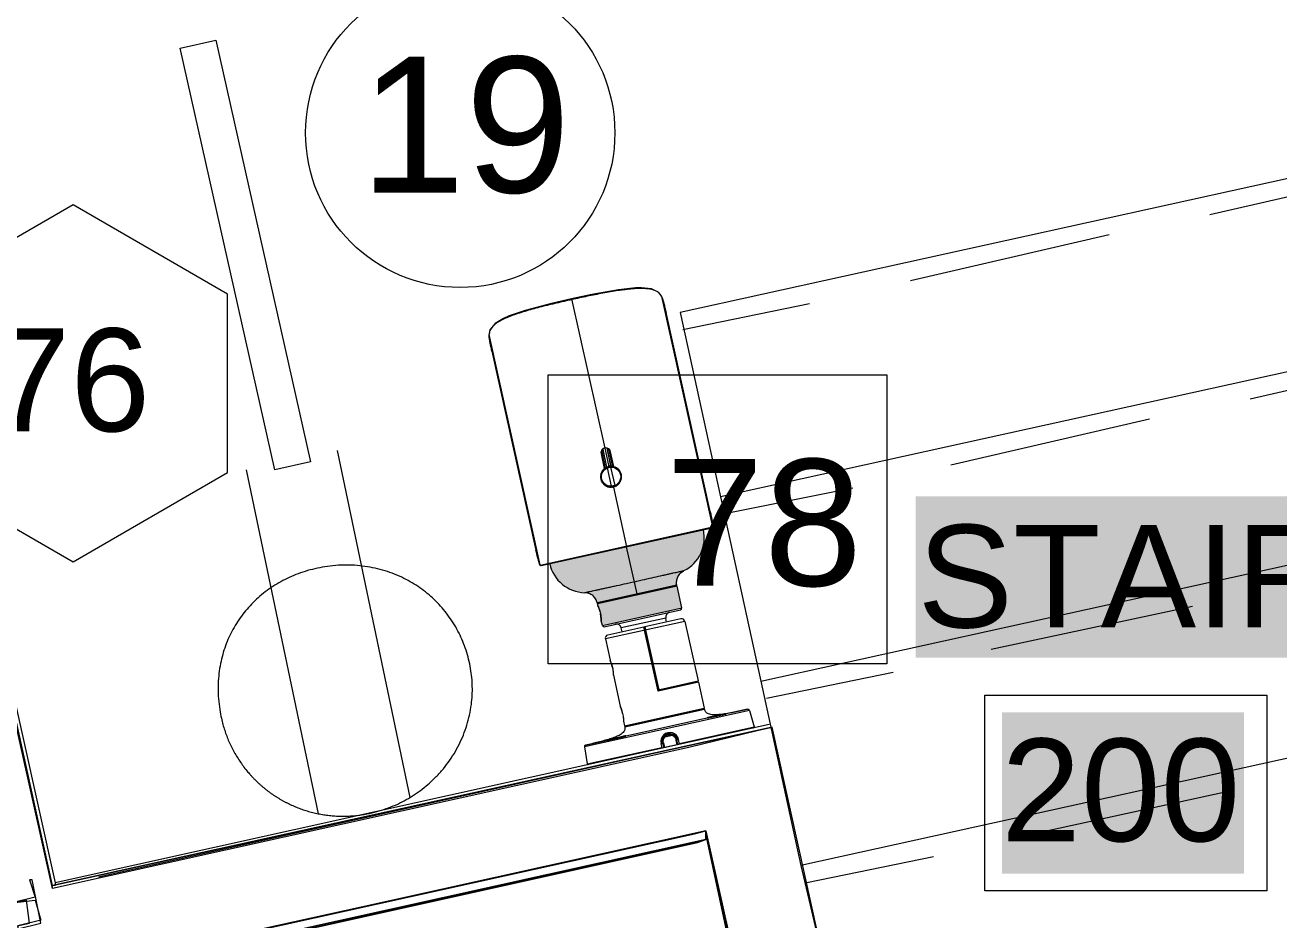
# Model space of a CAD drawing. Header units: inches. Extents: x 0.9 to 36.3, y 0.7 to 23.3.
# Drawn here: x 25.466 to 26.192, y 13.473 to 13.991 of the extents above; entities that cross this region are included whole.
import ezdxf

# ---------------------------------------------------------------- set-up
doc = ezdxf.new("R2010")
doc.units = ezdxf.units.IN
for name, color, linetype, lineweight, true_color in [('Boarder for name', 7, 'Continuous', 5, 0x777777), ('Lights', 7, 'Continuous', 15, 0xff0a0a), ('Numbering Lights', 1, 'Continuous', 15, 0xff0000), ('PDF_Geometry', 7, 'Continuous', 9, 0x777777)]:
    doc.layers.add(name, color=color, linetype=linetype, lineweight=lineweight, true_color=true_color)
for name, color, linetype, lineweight in [('CCTV', 38, 'Continuous', 0), ('Numbering CCTV', 38, 'Continuous', 0), ('Numbering receptecles', 170, 'Continuous', 15), ('Receptacles', 170, 'Continuous', 15)]:
    doc.layers.add(name, color=color, linetype=linetype, lineweight=lineweight)
doc.layers.add('PDF_Solid Fills', color=7, linetype='Continuous', true_color=0xffffff)
doc.layers.add('PDF_Text', color=7, linetype='Continuous')
doc.styles.add('PDF Arial', font='arial.ttf')
doc.styles.get("Standard").update_dxf_attribs({"font": 'arial.ttf'})

msp = doc.modelspace()

# ---------------------------------------------------------------- hatches: boundary and pattern name
at = {"layer": 'CCTV', "linetype": 'ByBlock', "ltscale": 0.001, "transparency": 33554559}
h = msp.add_hatch(color=256, dxfattribs=at)
edge = h.paths.add_edge_path()
edge.add_line((25.81465, 13.68896), (25.77016, 13.6791))
edge.add_arc((25.79104, 13.68373), 0.02139, 192.50434, 268.28812)
edge.add_spline(control_points=[(25.7904, 13.66235), (25.7904, 13.66235), (25.79042, 13.66235), (25.79044, 13.66236), (25.79049, 13.66236), (25.79054, 13.66238), (25.79062, 13.66239), (25.79075, 13.66242), (25.79096, 13.66247), (25.79126, 13.66254), (25.79161, 13.66262), (25.79203, 13.66272), (25.7925, 13.66283), (25.79304, 13.66295), (25.79386, 13.66314), (25.79505, 13.66341), (25.79665, 13.66377), (25.79848, 13.66418), (25.80052, 13.66463), (25.80275, 13.66512), (25.80515, 13.66564), (25.80866, 13.6664), (25.81334, 13.66743), (25.81716, 13.66828), (25.81914, 13.66872)], knot_values=[0, 0, 0, 0, 0.000301, 0.001197, 0.002683, 0.004751, 0.007393, 0.010602, 0.018692, 0.028967, 0.041382, 0.055898, 0.072473, 0.091076, 0.111707, 0.159142, 0.214994, 0.279001, 0.350326, 0.42805, 0.511613, 0.600683, 0.793467, 1, 1, 1, 1], degree=3, periodic=0)
edge.add_line((25.81914, 13.66872), (25.81465, 13.68896))
edge = h.paths.add_edge_path()
edge.add_line((25.85914, 13.69883), (25.81465, 13.68896))
edge.add_line((25.81465, 13.68896), (25.81914, 13.66872))
edge.add_spline(control_points=[(25.81914, 13.66872), (25.82112, 13.66916), (25.82494, 13.67), (25.83042, 13.67123), (25.83466, 13.67219), (25.83774, 13.67288), (25.83978, 13.67334), (25.84161, 13.67374), (25.84322, 13.67409), (25.84458, 13.67439), (25.84571, 13.67463), (25.84651, 13.6748), (25.84702, 13.67491), (25.84732, 13.67497), (25.84755, 13.67502), (25.84772, 13.67505), (25.84782, 13.67508), (25.84787, 13.67509), (25.84788, 13.67509)], knot_values=[0, 0, 0, 0, 0.206533, 0.399317, 0.57195, 0.649674, 0.720999, 0.785006, 0.840858, 0.888293, 0.927527, 0.958618, 0.971033, 0.981308, 0.989398, 0.995249, 0.998803, 1, 1, 1, 1], degree=3, periodic=0)
edge.add_arc((25.83826, 13.6942), 0.02139, 296.72056, 372.50434)
edge = h.paths.add_edge_path()
edge.add_spline(control_points=[(25.84373, 13.66673), (25.84358, 13.66754), (25.84354, 13.66924), (25.84428, 13.67166), (25.84577, 13.67372), (25.84713, 13.67472), (25.84788, 13.67509)], knot_values=[0, 0, 0, 0, 0.25011, 0.499979, 0.749911, 1, 1, 1, 1], degree=3, periodic=0)
edge.add_spline(control_points=[(25.84788, 13.67509), (25.84787, 13.67509), (25.84782, 13.67508), (25.84772, 13.67505), (25.84755, 13.67502), (25.84732, 13.67497), (25.84702, 13.67491), (25.84651, 13.6748), (25.84571, 13.67463), (25.84458, 13.67439), (25.84322, 13.67409), (25.84161, 13.67374), (25.83978, 13.67334), (25.83774, 13.67288), (25.83466, 13.67219), (25.83042, 13.67123), (25.82494, 13.67), (25.82112, 13.66916), (25.81914, 13.66872)], knot_values=[0, 0, 0, 0, 0.001197, 0.004751, 0.010602, 0.018692, 0.028967, 0.041382, 0.072473, 0.111707, 0.159142, 0.214994, 0.279001, 0.350326, 0.42805, 0.600683, 0.793467, 1, 1, 1, 1], degree=3, periodic=0)
edge.add_line((25.81914, 13.66872), (25.82071, 13.66162))
edge.add_line((25.82071, 13.66162), (25.84373, 13.66673))
h.paths.add_polyline_path([(25.84384, 13.66618), (25.79783, 13.65598), (25.79817, 13.65445), (25.79818, 13.6544), (25.79831, 13.65409), (25.79866, 13.65319), (25.7991, 13.65182), (25.79948, 13.65036), (25.79948, 13.65036, -0.016613), (25.79976, 13.64886, -0.025875), (25.8, 13.64643, -0.00324), (25.80002, 13.64611), (25.80002, 13.64609), (25.80062, 13.64337), (25.84664, 13.65357)])
edge = h.paths.add_edge_path()
edge.add_spline(control_points=[(25.81914, 13.66872), (25.81716, 13.66828), (25.81334, 13.66743), (25.80866, 13.6664), (25.80515, 13.66564), (25.80275, 13.66512), (25.80052, 13.66463), (25.79848, 13.66418), (25.79665, 13.66377), (25.79505, 13.66341), (25.79386, 13.66314), (25.79304, 13.66295), (25.7925, 13.66283), (25.79203, 13.66272), (25.79161, 13.66262), (25.79126, 13.66254), (25.79096, 13.66247), (25.79075, 13.66242), (25.79062, 13.66239), (25.79054, 13.66238), (25.79049, 13.66236), (25.79044, 13.66236), (25.79042, 13.66235), (25.7904, 13.66235), (25.7904, 13.66235)], knot_values=[0, 0, 0, 0, 0.206533, 0.399317, 0.488387, 0.57195, 0.649674, 0.720999, 0.785006, 0.840858, 0.888293, 0.908924, 0.927527, 0.944102, 0.958618, 0.971033, 0.981308, 0.989398, 0.992607, 0.995249, 0.997317, 0.998803, 0.999699, 1, 1, 1, 1], degree=3, periodic=0)
edge.add_spline(control_points=[(25.7904, 13.66235), (25.79123, 13.66232), (25.7929, 13.66199), (25.79511, 13.66076), (25.79681, 13.65887), (25.79749, 13.65732), (25.7977, 13.65652)], knot_values=[0, 0, 0, 0, 0.250089, 0.500021, 0.74989, 1, 1, 1, 1], degree=3, periodic=0)
edge.add_line((25.7977, 13.65652), (25.82071, 13.66162))
edge.add_line((25.82071, 13.66162), (25.81914, 13.66872))

# ---------------------------------------------------------------- linework, layer by layer
at = {"layer": 'Boarder for name', "linetype": 'ByBlock'}
msp.add_lwpolyline([(26.022, 13.60307), (26.18533, 13.60307), (26.18533, 13.48974), (26.022, 13.48974)], close=True, dxfattribs=at)
at = {"layer": 'CCTV', "linetype": 'ByBlock'}
for p, q in [((25.83523, 13.83296), (25.8348, 13.83391)), ((25.8348, 13.83391), (25.83483, 13.83382)), ((25.78284, 13.8324), (25.802, 13.74602)), ((25.83483, 13.83382), (25.83526, 13.83287)), ((25.83483, 13.83382), (25.8644, 13.70048)), ((25.83526, 13.83287), (25.83523, 13.83296)), ((25.83658, 13.82835), (25.83662, 13.82819)), ((25.86302, 13.70935), (25.83749, 13.82446)), ((25.83749, 13.82446), (25.83749, 13.82446)), ((25.83749, 13.82446), (25.83749, 13.82446)), ((25.73512, 13.8117), (25.73511, 13.8118)), ((25.73512, 13.81076), (25.73511, 13.8118)), ((25.76469, 13.67837), (25.73512, 13.8117)), ((25.73513, 13.81066), (25.73512, 13.8117)), ((25.73512, 13.81076), (25.73513, 13.81066)), ((25.73588, 13.80585), (25.73585, 13.80601)), ((25.73667, 13.8021), (25.73667, 13.8021)), ((25.73667, 13.8021), (25.7622, 13.68699)), ((25.73667, 13.8021), (25.73667, 13.8021)), ((25.79985, 13.74265), (25.80173, 13.73414)), ((25.80008, 13.74438), (25.80227, 13.73451)), ((25.80081, 13.74541), (25.80312, 13.73502)), ((25.8032, 13.73505), (25.80089, 13.74545)), ((25.802, 13.74602), (25.80439, 13.73521)), ((25.80324, 13.74597), (25.80554, 13.73557)), ((25.80563, 13.73558), (25.80333, 13.74597)), ((25.80661, 13.73547), (25.80442, 13.74534)), ((25.80725, 13.73537), (25.80537, 13.74387)), ((25.80357, 13.73457), (25.80541, 13.73497)), ((25.80593, 13.72394), (25.80357, 13.73457)), ((25.80541, 13.73497), (25.80777, 13.72435)), ((25.80777, 13.72435), (25.80593, 13.72394)), ((25.807, 13.72348), (25.81465, 13.68896)), ((25.86302, 13.70934), (25.86302, 13.70935)), ((25.86302, 13.70935), (25.86302, 13.70935)), ((25.86302, 13.70934), (25.86305, 13.7092)), ((25.76459, 13.67835), (25.8645, 13.7005)), ((25.76515, 13.67799), (25.86415, 13.69994)), ((25.82071, 13.66162), (25.81465, 13.68896)), ((25.7622, 13.68699), (25.7622, 13.68699)), ((25.7622, 13.68699), (25.7622, 13.68698)), ((25.76223, 13.68685), (25.7622, 13.68698)), ((25.84373, 13.66673), (25.7977, 13.65652)), ((25.84384, 13.66618), (25.79783, 13.65598)), ((25.79804, 13.65631), (25.84351, 13.6664)), ((25.84348, 13.66639), (25.79804, 13.65632)), ((25.84664, 13.65357), (25.84384, 13.66618)), ((25.79817, 13.65445), (25.79783, 13.65598)), ((25.79817, 13.65445), (25.79818, 13.6544)), ((25.79817, 13.65445), (25.79817, 13.65444)), ((25.79817, 13.65445), (25.79819, 13.65439)), ((25.79818, 13.6544), (25.79818, 13.6544)), ((25.79818, 13.6544), (25.79831, 13.65409)), ((25.79831, 13.65409), (25.79831, 13.65409)), ((25.79831, 13.65409), (25.79866, 13.65319)), ((25.79866, 13.65319), (25.7991, 13.65181)), ((25.79866, 13.65318), (25.79866, 13.65318)), ((25.80062, 13.64337), (25.84664, 13.65357)), ((25.80175, 13.64265), (25.84592, 13.65245)), ((25.7991, 13.65183), (25.79948, 13.65036)), ((25.79948, 13.65036), (25.79948, 13.65036)), ((25.79976, 13.6489), (25.79976, 13.64887)), ((25.8, 13.64648), (25.80001, 13.64615)), ((25.80002, 13.64609), (25.80001, 13.64615)), ((25.80001, 13.64615), (25.80001, 13.64615)), ((25.80002, 13.64616), (25.80002, 13.64609)), ((25.80002, 13.64611), (25.80002, 13.64609)), ((25.80062, 13.64337), (25.80002, 13.64609)), ((25.83732, 13.64765), (25.81156, 13.64193)), ((25.84612, 13.64718), (25.82523, 13.64255)), ((25.84837, 13.64575), (25.82536, 13.64065)), ((25.83733, 13.64765), (25.83732, 13.64765)), ((25.83784, 13.64535), (25.83733, 13.64765)), ((25.84837, 13.64575), (25.85602, 13.61124)), ((25.82536, 13.64065), (25.80236, 13.63555)), ((25.82468, 13.64243), (25.80379, 13.6378)), ((25.81207, 13.63963), (25.81156, 13.64193)), ((25.83288, 13.60678), (25.82502, 13.64221)), ((25.83312, 13.60568), (25.82502, 13.64221)), ((25.8329, 13.60534), (25.82509, 13.64059)), ((25.82564, 13.64071), (25.8262, 13.63822)), ((25.8262, 13.63822), (25.83316, 13.60685)), ((25.80236, 13.63555), (25.80507, 13.62334)), ((25.80506, 13.62334), (25.80509, 13.62325)), ((25.80508, 13.6233), (25.80507, 13.62332)), ((25.80509, 13.62325), (25.80509, 13.62325)), ((25.80509, 13.62325), (25.80523, 13.62293)), ((25.80512, 13.62322), (25.8051, 13.62326)), ((25.80523, 13.62293), (25.8056, 13.622)), ((25.8056, 13.622), (25.80607, 13.62057)), ((25.8056, 13.62199), (25.8056, 13.62198)), ((25.80607, 13.62059), (25.80646, 13.61908)), ((25.80646, 13.61908), (25.80646, 13.61908)), ((25.80674, 13.61755), (25.80674, 13.61754)), ((25.80691, 13.61607), (25.80691, 13.61607)), ((25.80699, 13.61472), (25.80699, 13.61472)), ((25.807, 13.61462), (25.80699, 13.61472)), ((25.807, 13.61462), (25.81098, 13.59665)), ((25.85619, 13.61051), (25.8329, 13.60534)), ((25.83309, 13.60581), (25.8532, 13.61027)), ((25.85585, 13.61072), (25.83312, 13.60568)), ((25.83395, 13.60635), (25.85602, 13.61124)), ((25.834, 13.60607), (25.85581, 13.6109)), ((25.85314, 13.61031), (25.8532, 13.61027)), ((25.85619, 13.61051), (25.85951, 13.59552)), ((25.83288, 13.60678), (25.83316, 13.60685)), ((25.81098, 13.59665), (25.81101, 13.59656)), ((25.811, 13.59662), (25.81099, 13.59663)), ((25.81101, 13.59656), (25.81101, 13.59656)), ((25.81101, 13.59656), (25.81115, 13.59624)), ((25.81103, 13.59654), (25.81102, 13.59656)), ((25.81115, 13.59624), (25.81152, 13.59531)), ((25.81152, 13.59531), (25.81199, 13.59388)), ((25.81152, 13.5953), (25.81152, 13.59529)), ((25.8135, 13.58532), (25.85951, 13.59552)), ((25.81363, 13.58468), (25.85966, 13.59489)), ((25.85934, 13.59509), (25.81383, 13.585)), ((25.8593, 13.59518), (25.81384, 13.5851)), ((25.88468, 13.59491), (25.81418, 13.57927)), ((25.85753, 13.59479), (25.85934, 13.59509)), ((25.88579, 13.59424), (25.79023, 13.57305)), ((25.81198, 13.5939), (25.81237, 13.59239)), ((25.81238, 13.59239), (25.81237, 13.59239)), ((25.81266, 13.59086), (25.81266, 13.59085)), ((25.81283, 13.58939), (25.81283, 13.58938)), ((25.81291, 13.58803), (25.81291, 13.58803)), ((25.81292, 13.58794), (25.81291, 13.58803)), ((25.81292, 13.58794), (25.8135, 13.58532)), ((25.86331, 13.59022), (25.86337, 13.59023)), ((25.86558, 13.59069), (25.8656, 13.59069)), ((25.86804, 13.59122), (25.86811, 13.59124)), ((25.87012, 13.59168), (25.86881, 13.59139)), ((25.87105, 13.59189), (25.87012, 13.59168)), ((25.87026, 13.59171), (25.87028, 13.59172)), ((25.87167, 13.59203), (25.87105, 13.59189)), ((25.87205, 13.59211), (25.87167, 13.59203)), ((25.87174, 13.59204), (25.87175, 13.59204)), ((25.88579, 13.59424), (25.88845, 13.58466)), ((25.88809, 13.58408), (25.79243, 13.56286)), ((25.8156, 13.58549), (25.81383, 13.585)), ((25.84522, 13.57508), (25.88845, 13.58466)), ((25.79023, 13.57305), (25.79187, 13.56324)), ((25.79095, 13.57412), (25.81418, 13.57927)), ((25.79187, 13.56324), (25.83509, 13.57283)), ((25.80451, 13.57713), (25.80388, 13.57699)), ((25.80549, 13.57735), (25.80451, 13.57713)), ((25.8069, 13.57766), (25.80549, 13.57735)), ((25.80813, 13.57794), (25.8069, 13.57766)), ((25.80885, 13.5781), (25.80813, 13.57794)), ((25.80885, 13.5781), (25.80961, 13.57827)), ((25.8352, 13.57235), (25.83459, 13.57511)), ((25.83551, 13.57531), (25.83612, 13.57255)), ((25.83593, 13.57543), (25.83655, 13.57264)), ((25.84119, 13.57971), (25.83679, 13.57874)), ((25.84398, 13.57429), (25.84336, 13.57708)), ((25.8444, 13.57439), (25.84379, 13.57715)), ((25.84533, 13.57459), (25.84471, 13.57735))]:
    msp.add_line(p, q, dxfattribs=at)
for points in [[(25.8348, 13.83391), (25.83329, 13.83604), (25.829, 13.83817), (25.82328, 13.8388), (25.81972, 13.83872), (25.80998, 13.83769), (25.7945, 13.83489), (25.78284, 13.8324)], [(25.78284, 13.8324), (25.77124, 13.82973), (25.75602, 13.82572), (25.74675, 13.82254), (25.74349, 13.82111), (25.73858, 13.81812), (25.73558, 13.81438), (25.73511, 13.8118)], [(25.79948, 13.65036), (25.79975, 13.64888), (25.79993, 13.64746), (25.8, 13.64648)], [(25.80646, 13.61908), (25.80674, 13.61756), (25.80691, 13.61608), (25.80698, 13.61507), (25.80699, 13.61472)], [(25.81237, 13.59239), (25.81266, 13.59087), (25.81283, 13.58939), (25.81289, 13.58838), (25.81291, 13.58803)], [(25.86881, 13.59139), (25.86768, 13.59114), (25.86704, 13.59101), (25.86635, 13.59086), (25.86561, 13.5907), (25.8648, 13.59053), (25.86406, 13.59037), (25.86344, 13.59025), (25.86293, 13.59014), (25.8625, 13.59006), (25.86216, 13.59), (25.86188, 13.58995), (25.86168, 13.58992), (25.86153, 13.5899), (25.86144, 13.5899)], [(25.80388, 13.57699), (25.80351, 13.57691), (25.80344, 13.5769), (25.80339, 13.57689), (25.80337, 13.57688)], [(25.81415, 13.57941), (25.81413, 13.57941), (25.81406, 13.57938), (25.81393, 13.57934), (25.81375, 13.57928), (25.81351, 13.57922), (25.8132, 13.57913), (25.81283, 13.57904), (25.81237, 13.57892), (25.81182, 13.57879), (25.81117, 13.57864), (25.81041, 13.57846), (25.80961, 13.57827)]]:
    msp.add_lwpolyline(points, dxfattribs=at)
msp.add_circle((25.80567, 13.72946), 0.00556, dxfattribs=at)
for centre, radius, start, end in [((25.82871, 13.83104), 0.00672, 25.19726, 26.8999), ((25.82857, 13.83097), 0.00688, 24.42238, 25.20039), ((25.83223, 13.8316), 0.0033, 23.39722, 24.38571), ((25.68862, 13.79157), 0.15246, 12.46054, 13.90064), ((25.74172, 13.81177), 0.0066, 175.37594, 179.83535), ((25.74195, 13.81177), 0.00683, 179.81803, 180.57969), ((25.73842, 13.81079), 0.0033, 180.62336, 181.62302), ((25.89313, 13.83683), 0.16027, 191.14303, 192.51202), ((25.80261, 13.74326), 0.00283, 12.50434, 192.50434), ((25.80048, 13.73193), 0.000377, 84.79751, 224.21118), ((25.80087, 13.73263), 0.000377, 76.79751, 216.21118), ((25.80567, 13.72946), 0.00589, 149.94574, 151.06295), ((25.80567, 13.72946), 0.00589, 141.94574, 143.06295), ((25.80136, 13.73327), 0.000377, 68.79751, 208.21118), ((25.80567, 13.72946), 0.00589, 133.94574, 135.06295), ((25.80193, 13.73383), 0.000377, 60.79751, 200.21118), ((25.80567, 13.72946), 0.00589, 125.94574, 127.06295), ((25.80258, 13.73431), 0.000377, 52.79751, 192.21118), ((25.80567, 13.72946), 0.00589, 117.94574, 119.06295), ((25.80328, 13.73469), 0.000377, 44.79751, 184.21118), ((25.80567, 13.72946), 0.00589, 109.94574, 111.06295), ((25.80404, 13.73497), 0.000377, 36.79751, 176.21118), ((25.80567, 13.72946), 0.00589, 101.94574, 103.06295), ((25.80482, 13.73514), 0.000377, 28.79751, 168.21118), ((25.80567, 13.72946), 0.00589, 93.94574, 95.06295), ((25.80562, 13.73521), 0.000377, 20.79751, 160.21118), ((25.80567, 13.72946), 0.00589, 85.94574, 87.06295), ((25.80642, 13.73516), 0.000377, 12.79751, 152.21118), ((25.80567, 13.72946), 0.00589, 77.94574, 79.06295), ((25.80721, 13.735), 0.000377, 4.79751, 144.21118), ((25.80567, 13.72946), 0.00589, 69.94574, 71.06295), ((25.80796, 13.73473), 0.000377, 356.79751, 136.21118), ((25.80567, 13.72946), 0.00589, 61.94574, 63.06295), ((25.80867, 13.73436), 0.000377, 348.79751, 128.21118), ((25.80567, 13.72946), 0.00589, 53.94574, 55.06295), ((25.80933, 13.73389), 0.000377, 340.79751, 120.21118), ((25.80567, 13.72946), 0.00589, 45.94574, 47.06295), ((25.80991, 13.73334), 0.000377, 332.79751, 112.21118), ((25.80567, 13.72946), 0.00589, 37.94574, 39.06295), ((25.81041, 13.73271), 0.000377, 324.79751, 104.21118), ((25.80567, 13.72946), 0.00589, 29.94574, 31.06295), ((25.81082, 13.73202), 0.000377, 316.79751, 96.21118), ((25.79992, 13.72961), 0.000377, 108.79751, 248.21118), ((25.79996, 13.72881), 0.000377, 116.79751, 256.21118), ((25.8, 13.73041), 0.000377, 100.79751, 240.21118), ((25.8001, 13.72802), 0.000377, 124.79751, 264.21118), ((25.80567, 13.72946), 0.00589, 181.94574, 183.06295), ((25.80567, 13.72946), 0.00589, 173.94574, 175.06295), ((25.80019, 13.73119), 0.000377, 92.79751, 232.21118), ((25.80567, 13.72946), 0.00589, 189.94574, 191.06295), ((25.80567, 13.72946), 0.00589, 165.94574, 167.06295), ((25.80036, 13.72726), 0.000377, 132.79751, 272.21118), ((25.80567, 13.72946), 0.00589, 197.94574, 199.06295), ((25.80567, 13.72946), 0.00589, 157.94574, 159.06295), ((25.80072, 13.72654), 0.000377, 140.79751, 280.21118), ((25.80567, 13.72946), 0.00589, 205.94574, 207.06295), ((25.80567, 13.72946), 0.00589, 213.94574, 215.06295), ((25.80117, 13.72588), 0.000377, 148.79751, 288.21118), ((25.80567, 13.72946), 0.00589, 221.94574, 223.06295), ((25.80171, 13.72529), 0.000377, 156.79751, 296.21118), ((25.80567, 13.72946), 0.00589, 309.94574, 311.06295), ((25.8097, 13.72536), 0.000377, 244.79751, 24.21118), ((25.80567, 13.72946), 0.00589, 317.94574, 319.06295), ((25.81023, 13.72596), 0.000377, 252.79751, 32.21118), ((25.80567, 13.72946), 0.00589, 325.94574, 327.06295), ((25.81067, 13.72663), 0.000377, 260.79751, 40.21118), ((25.80567, 13.72946), 0.00589, 333.94574, 335.06295), ((25.81102, 13.72735), 0.000377, 268.79751, 48.21118), ((25.80567, 13.72946), 0.00589, 21.94574, 23.06295), ((25.81112, 13.73128), 0.000377, 308.79751, 88.21118), ((25.80567, 13.72946), 0.00589, 341.94574, 343.06295), ((25.81126, 13.72812), 0.000377, 276.79751, 56.21118), ((25.80567, 13.72946), 0.00589, 13.94574, 15.06295), ((25.81132, 13.73051), 0.000377, 300.79751, 80.21118), ((25.80567, 13.72946), 0.00589, 349.94574, 351.06295), ((25.81139, 13.72891), 0.000377, 284.79751, 64.21118), ((25.80567, 13.72946), 0.00589, 5.94574, 7.06295), ((25.81141, 13.72971), 0.000377, 292.79751, 72.21118), ((25.80567, 13.72946), 0.00589, 357.94574, 359.06295), ((25.80567, 13.72946), 0.00589, 229.94574, 231.06295), ((25.80233, 13.72478), 0.000377, 164.79751, 304.21118), ((25.80567, 13.72946), 0.00589, 237.94574, 239.06295), ((25.80301, 13.72436), 0.000377, 172.79751, 312.21118), ((25.80567, 13.72946), 0.00589, 245.94574, 247.06295), ((25.80375, 13.72404), 0.000377, 180.79751, 320.21118), ((25.80567, 13.72946), 0.00589, 253.94574, 255.06295), ((25.80452, 13.72382), 0.000377, 188.79751, 328.21118), ((25.80567, 13.72946), 0.00589, 261.94574, 263.06295), ((25.80532, 13.72372), 0.000377, 196.79751, 336.21118), ((25.80567, 13.72946), 0.00589, 269.94574, 271.06295), ((25.80612, 13.72372), 0.000377, 204.79751, 344.21118), ((25.80567, 13.72946), 0.00589, 277.94574, 279.06295), ((25.80691, 13.72384), 0.000377, 212.79751, 352.21118), ((25.80567, 13.72946), 0.00589, 285.94574, 287.06295), ((25.80768, 13.72407), 0.000377, 220.79751, 0.21118), ((25.80567, 13.72946), 0.00589, 293.94574, 295.06295), ((25.80841, 13.7244), 0.000377, 228.79751, 8.21118), ((25.80567, 13.72946), 0.00589, 301.94574, 303.06295), ((25.80909, 13.72484), 0.000377, 236.79751, 16.21118), ((25.70118, 13.67345), 0.16578, 11.63829, 12.45479), ((25.83826, 13.6942), 0.02139, 296.72056, 12.50434), ((25.86394, 13.70038), 0.000471, 282.54358, 12.5436), ((25.86404, 13.7004), 0.00047, 282.50907, 330.55195), ((25.86345, 13.70059), 0.00111, 352.46042, 353.78205), ((25.92069, 13.7221), 0.16234, 192.54224, 193.39715), ((25.80585, 13.69243), 0.04371, 196.04069, 196.27632), ((25.76515, 13.67847), 0.000471, 192.46508, 282.46506), ((25.76505, 13.67845), 0.00047, 232.63572, 282.49953), ((25.79104, 13.68373), 0.02139, 192.50434, 268.28812), ((25.84356, 13.66612), 0.000283, 12.50434, 102.50434), ((25.84345, 13.66667), 0.000283, 282.51819, 10.33368), ((25.79798, 13.65659), 0.000283, 194.66722, 282.4927), ((25.7981, 13.65604), 0.000283, 102.50434, 192.50434), ((25.77425, 13.64432), 0.02597, 22.24081, 22.93379), ((25.84572, 13.65337), 0.000943, 282.50434, 12.50434), ((25.77714, 13.64541), 0.02288, 8.78765, 12.49786), ((25.77636, 13.64529), 0.02367, 2.74476, 8.69655), ((25.77528, 13.64522), 0.02475, 2.0582, 2.80066), ((25.84009, 13.64826), 0.00283, 102.50597, 192.50438), ((25.84653, 13.64534), 0.00189, 12.50427, 102.49996), ((25.80154, 13.64357), 0.000943, 192.50434, 282.50434), ((25.8088, 13.64132), 0.00283, 12.50434, 102.50277), ((25.82474, 13.64215), 0.000283, 12.50456, 102.50445), ((25.82529, 13.64228), 0.000283, 102.50434, 192.50469), ((25.8042, 13.63596), 0.00189, 102.49943, 192.50462), ((25.85346, 13.61067), 0.000471, 237.50436, 282.50434), ((25.85575, 13.61118), 0.000283, 282.52172, 12.45652), ((25.85591, 13.61044), 0.000283, 12.45694, 102.5212), ((25.8338, 13.60699), 0.000943, 192.5042, 282.50434), ((25.85924, 13.59546), 0.000283, 282.50433, 12.50433), ((25.85939, 13.59481), 0.000283, 15.91992, 99.1699), ((25.88488, 13.59399), 0.000943, 15.51333, 102.24325), ((25.81673, 13.58804), 0.00382, 180.89649, 181.11883), ((25.86136, 13.58944), 0.000471, 59.53631, 101.04527), ((25.85992, 13.60194), 0.01214, 278.67933, 278.93927), ((25.7708, 14.03433), 0.45365, 282.06172, 282.37803), ((25.65378, 14.56969), 1.00165, 282.35545, 282.48139), ((25.74427, 14.16152), 0.58357, 282.47002, 282.61651), ((25.8724, 13.59172), 0.000466, 102.14341, 105.33735), ((25.81377, 13.58538), 0.000283, 192.50433, 282.50433), ((25.81391, 13.58473), 0.000283, 105.83852, 189.08879), ((25.83965, 13.57623), 0.00518, 12.50434, 192.50435), ((25.83965, 13.57623), 0.00424, 12.50434, 192.50434), ((25.88799, 13.58454), 0.000471, 282.50434, 15.50434), ((25.79116, 13.5732), 0.000943, 102.7655, 189.49536), ((25.80343, 13.57642), 0.000466, 99.6687, 102.86527), ((25.8144, 13.57902), 0.000471, 103.96341, 145.47238), ((25.83969, 13.57621), 0.0047, 191.00824, 192.49292), ((25.83963, 13.5762), 0.0047, 12.51222, 13.99482), ((25.79233, 13.56332), 0.000471, 189.50434, 282.50434)]:
    msp.add_arc(centre, radius, start, end, dxfattribs=at)
for points, knots in [([(25.83471, 13.83408), (25.83453, 13.83443), (25.8341, 13.83512), (25.83277, 13.83651), (25.83066, 13.83751), (25.82796, 13.83812), (25.82517, 13.8384), (25.82185, 13.83842), (25.81809, 13.83821), (25.81474, 13.83786), (25.81193, 13.8375), (25.80902, 13.83709), (25.80534, 13.83648), (25.80088, 13.83567), (25.7964, 13.8348), (25.79042, 13.83357), (25.78593, 13.8326), (25.78294, 13.83194)], [0, 0, 0, 0, 0.021763, 0.045513, 0.106268, 0.148141, 0.200098, 0.262267, 0.333115, 0.410206, 0.45033, 0.491185, 0.574399, 0.658801, 0.743802, 0.829099, 1, 1, 1, 1]), ([(25.78294, 13.83194), (25.78, 13.83129), (25.77414, 13.82996), (25.76685, 13.8282), (25.76109, 13.82669), (25.75686, 13.8255), (25.75278, 13.82426), (25.74893, 13.82294), (25.74543, 13.82158), (25.74281, 13.82036), (25.74099, 13.81937), (25.73953, 13.81847), (25.73827, 13.81756), (25.73726, 13.81661), (25.73651, 13.81577), (25.73581, 13.81475), (25.73531, 13.81351), (25.73517, 13.81269), (25.73514, 13.81231)], [0, 0, 0, 0, 0.16895, 0.337337, 0.42085, 0.503288, 0.583665, 0.660468, 0.731538, 0.794467, 0.822316, 0.847639, 0.890831, 0.909132, 0.925542, 0.953902, 0.978104, 1, 1, 1, 1]), ([(25.83526, 13.83291), (25.83533, 13.83274), (25.83547, 13.83234), (25.8358, 13.8313), (25.83627, 13.82959), (25.83688, 13.82717), (25.83729, 13.8254), (25.83749, 13.82446)], [0, 0, 0, 0, 0.061242, 0.145109, 0.375171, 0.670285, 1, 1, 1, 1]), ([(25.83526, 13.83287), (25.83528, 13.83282), (25.83538, 13.8326), (25.83546, 13.83237), (25.83552, 13.83218)], [0, 0, 0, 0, 0.193013, 1, 1, 1, 1]), ([(25.83552, 13.83218), (25.83554, 13.8321), (25.83565, 13.83177), (25.83575, 13.83144), (25.83583, 13.83118)], [0, 0, 0, 0, 0.219658, 1, 1, 1, 1]), ([(25.83583, 13.83118), (25.83589, 13.83098), (25.83615, 13.83004), (25.83639, 13.82909), (25.83658, 13.82835)], [0, 0, 0, 0, 0.217239, 1, 1, 1, 1]), ([(25.73667, 13.8021), (25.73646, 13.80304), (25.73608, 13.80482), (25.7356, 13.80726), (25.73531, 13.80901), (25.73516, 13.8101), (25.73513, 13.81052), (25.73512, 13.8107)], [0, 0, 0, 0, 0.329676, 0.624769, 0.854843, 0.938729, 1, 1, 1, 1]), ([(25.73519, 13.80995), (25.73518, 13.81002), (25.73516, 13.81026), (25.73513, 13.8105), (25.73513, 13.81066)], [0, 0, 0, 0, 0.305351, 1, 1, 1, 1]), ([(25.73534, 13.80889), (25.73532, 13.80899), (25.73527, 13.80934), (25.73522, 13.8097), (25.73519, 13.80995)], [0, 0, 0, 0, 0.280719, 1, 1, 1, 1]), ([(25.73585, 13.80601), (25.7358, 13.80628), (25.73561, 13.80724), (25.73544, 13.8082), (25.73534, 13.80889)], [0, 0, 0, 0, 0.279998, 1, 1, 1, 1]), ([(25.86302, 13.70935), (25.86323, 13.70841), (25.86361, 13.70663), (25.86408, 13.70419), (25.86438, 13.70244), (25.86452, 13.70136), (25.86456, 13.70094), (25.86457, 13.70076)], [0, 0, 0, 0, 0.329568, 0.624521, 0.854772, 0.938556, 1, 1, 1, 1]), ([(25.86355, 13.70689), (25.86364, 13.70645), (25.86381, 13.7056), (25.86404, 13.70439), (25.86423, 13.7033), (25.86438, 13.70237), (25.86449, 13.70161), (25.86454, 13.7011), (25.86456, 13.7008), (25.86455, 13.70065), (25.86454, 13.70056), (25.86452, 13.70051), (25.8645, 13.7005)], [0, 0, 0, 0, 0.207455, 0.399562, 0.571382, 0.718495, 0.837159, 0.924422, 0.955628, 0.978348, 0.992746, 1, 1, 1, 1]), ([(25.86448, 13.7002), (25.86445, 13.70015), (25.86436, 13.70003), (25.86423, 13.69996), (25.86415, 13.69994)], [0, 0, 0, 0, 0.441295, 1, 1, 1, 1]), ([(25.86456, 13.70045), (25.86455, 13.70043), (25.86454, 13.70035), (25.86452, 13.70026), (25.86448, 13.7002)], [0, 0, 0, 0, 0.207703, 1, 1, 1, 1]), ([(25.86457, 13.70076), (25.86457, 13.70073), (25.86457, 13.70064), (25.86457, 13.70054), (25.86456, 13.70047)], [0, 0, 0, 0, 0.268551, 1, 1, 1, 1]), ([(25.76439, 13.67864), (25.76432, 13.67881), (25.76418, 13.67922), (25.76385, 13.68027), (25.76339, 13.68197), (25.7628, 13.68434), (25.7624, 13.68607), (25.7622, 13.68699)], [0, 0, 0, 0, 0.064688, 0.150909, 0.38261, 0.675091, 1, 1, 1, 1]), ([(25.76384, 13.68035), (25.76366, 13.68097), (25.76329, 13.68235), (25.76295, 13.68373), (25.76277, 13.68449)], [0, 0, 0, 0, 0.45263, 1, 1, 1, 1]), ([(25.76459, 13.67835), (25.76458, 13.67834), (25.76453, 13.67838), (25.76448, 13.67847), (25.76441, 13.67861), (25.76429, 13.67892), (25.76411, 13.67945), (25.76397, 13.67991), (25.76389, 13.68018)], [0, 0, 0, 0, 0.025196, 0.076231, 0.157082, 0.2682, 0.578703, 1, 1, 1, 1]), ([(25.76453, 13.67833), (25.76452, 13.67835), (25.76447, 13.67845), (25.76442, 13.67856), (25.76439, 13.67864)], [0, 0, 0, 0, 0.229035, 1, 1, 1, 1]), ([(25.76471, 13.6781), (25.76469, 13.67812), (25.76462, 13.67819), (25.76457, 13.67827), (25.76453, 13.67833)], [0, 0, 0, 0, 0.310706, 1, 1, 1, 1]), ([(25.76515, 13.67799), (25.76507, 13.67797), (25.7649, 13.67798), (25.76477, 13.67806), (25.76471, 13.6781)], [0, 0, 0, 0, 0.567595, 1, 1, 1, 1]), ([(25.81914, 13.66872), (25.82112, 13.66916), (25.82494, 13.67), (25.83042, 13.67123), (25.83466, 13.67219), (25.83774, 13.67288), (25.83978, 13.67334), (25.84161, 13.67374), (25.84322, 13.67409), (25.84458, 13.67439), (25.84571, 13.67463), (25.84651, 13.6748), (25.84702, 13.67491), (25.84732, 13.67497), (25.84755, 13.67502), (25.84772, 13.67505), (25.84782, 13.67508), (25.84787, 13.67509), (25.84788, 13.67509)], [0, 0, 0, 0, 0.206533, 0.399317, 0.57195, 0.649674, 0.720999, 0.785006, 0.840858, 0.888293, 0.927527, 0.958618, 0.971033, 0.981308, 0.989398, 0.995249, 0.998803, 1, 1, 1, 1]), ([(25.84373, 13.66673), (25.84358, 13.66754), (25.84354, 13.66924), (25.84428, 13.67166), (25.84577, 13.67372), (25.84713, 13.67472), (25.84788, 13.67509)], [0, 0, 0, 0, 0.25011, 0.499979, 0.749911, 1, 1, 1, 1]), ([(25.7904, 13.66235), (25.7904, 13.66235), (25.79042, 13.66235), (25.79044, 13.66236), (25.79049, 13.66236), (25.79054, 13.66238), (25.79062, 13.66239), (25.79075, 13.66242), (25.79096, 13.66247), (25.79126, 13.66254), (25.79161, 13.66262), (25.79203, 13.66272), (25.7925, 13.66283), (25.79304, 13.66295), (25.79386, 13.66314), (25.79505, 13.66341), (25.79665, 13.66377), (25.79848, 13.66418), (25.80052, 13.66463), (25.80275, 13.66512), (25.80515, 13.66564), (25.80866, 13.6664), (25.81334, 13.66743), (25.81716, 13.66828), (25.81914, 13.66872)], [0, 0, 0, 0, 0.000301, 0.001197, 0.002683, 0.004751, 0.007393, 0.010602, 0.018692, 0.028967, 0.041382, 0.055898, 0.072473, 0.091076, 0.111707, 0.159142, 0.214994, 0.279001, 0.350326, 0.42805, 0.511613, 0.600683, 0.793467, 1, 1, 1, 1]), ([(25.7977, 13.65652), (25.79749, 13.65732), (25.79681, 13.65887), (25.79511, 13.66076), (25.7929, 13.66199), (25.79123, 13.66232), (25.7904, 13.66235)], [0, 0, 0, 0, 0.25011, 0.499979, 0.749911, 1, 1, 1, 1]), ([(25.79829, 13.65415), (25.79837, 13.65395), (25.79886, 13.65271), (25.79924, 13.65144), (25.79948, 13.65036)], [0, 0, 0, 0, 0.16346, 1, 1, 1, 1]), ([(25.82509, 13.64059), (25.82506, 13.64071), (25.82501, 13.64094), (25.82493, 13.64128), (25.82486, 13.6416), (25.82481, 13.64184), (25.82477, 13.64201), (25.82475, 13.64211), (25.82473, 13.64221), (25.82471, 13.64228), (25.8247, 13.64234), (25.82469, 13.64237), (25.82469, 13.64239), (25.82469, 13.64241), (25.82468, 13.64242), (25.82468, 13.64242), (25.82468, 13.64243), (25.82468, 13.64243)], [0, 0, 0, 0, 0.195031, 0.382715, 0.555562, 0.707111, 0.773007, 0.831468, 0.88192, 0.923867, 0.956937, 0.970029, 0.980777, 0.989163, 0.995173, 0.998789, 1, 1, 1, 1]), ([(25.82523, 13.64255), (25.82523, 13.64255), (25.82523, 13.64255), (25.82524, 13.64254), (25.82524, 13.64253), (25.82524, 13.64252), (25.82525, 13.6425), (25.82525, 13.64246), (25.82527, 13.64241), (25.82528, 13.64233), (25.8253, 13.64224), (25.82533, 13.64213), (25.82537, 13.64196), (25.82542, 13.64172), (25.82549, 13.64141), (25.82557, 13.64107), (25.82562, 13.64083), (25.82564, 13.64071)], [0, 0, 0, 0, 0.001211, 0.004824, 0.010829, 0.019214, 0.029964, 0.043058, 0.076115, 0.118071, 0.168524, 0.226977, 0.292884, 0.444426, 0.617298, 0.804923, 1, 1, 1, 1]), ([(25.80507, 13.62332), (25.80507, 13.62332), (25.80507, 13.62333), (25.80507, 13.62334), (25.80507, 13.62334)], [0, 0, 0, 0, 0.399911, 1, 1, 1, 1]), ([(25.80646, 13.61908), (25.80641, 13.61934), (25.80628, 13.61985), (25.80608, 13.62059), (25.80586, 13.62128), (25.8056, 13.62203), (25.80534, 13.62269), (25.80515, 13.62315), (25.80508, 13.6233)], [0, 0, 0, 0, 0.180756, 0.355289, 0.518546, 0.66425, 0.888408, 1, 1, 1, 1]), ([(25.80646, 13.61908), (25.80658, 13.61855), (25.80676, 13.61756), (25.80692, 13.61623), (25.80698, 13.61528), (25.80699, 13.6148), (25.807, 13.61465)], [0, 0, 0, 0, 0.362731, 0.675684, 0.898012, 1, 1, 1, 1]), ([(25.807, 13.61465), (25.807, 13.61465), (25.807, 13.61464), (25.807, 13.61463), (25.807, 13.61462)], [0, 0, 0, 0, 0.3695, 1, 1, 1, 1]), ([(25.8329, 13.60534), (25.83293, 13.60538), (25.83296, 13.60543), (25.83301, 13.60551), (25.83304, 13.60556), (25.83307, 13.6056), (25.83309, 13.60562), (25.8331, 13.60564), (25.83311, 13.60566), (25.83311, 13.60567), (25.83312, 13.60567), (25.83312, 13.60568), (25.83312, 13.60568)], [0, 0, 0, 0, 0.333634, 0.493974, 0.64506, 0.781451, 0.84162, 0.894676, 0.938748, 0.971951, 0.992756, 1, 1, 1, 1]), ([(25.83316, 13.60685), (25.83317, 13.60676), (25.83325, 13.6066), (25.83344, 13.60642), (25.83369, 13.60632), (25.83387, 13.60633), (25.83395, 13.60635)], [0, 0, 0, 0, 0.250016, 0.500028, 0.750035, 1, 1, 1, 1]), ([(25.83395, 13.60635), (25.83396, 13.60631), (25.83397, 13.60626), (25.83398, 13.60619), (25.83399, 13.60615), (25.834, 13.60612), (25.834, 13.60609), (25.834, 13.60608), (25.834, 13.60607), (25.834, 13.60607)], [0, 0, 0, 0, 0.381694, 0.554211, 0.705338, 0.829431, 0.921948, 0.979181, 1, 1, 1, 1]), ([(25.81099, 13.59663), (25.81099, 13.59663), (25.81099, 13.59664), (25.81099, 13.59665), (25.81098, 13.59665)], [0, 0, 0, 0, 0.399191, 1, 1, 1, 1]), ([(25.81238, 13.59239), (25.81232, 13.59265), (25.8122, 13.59317), (25.81199, 13.59391), (25.81178, 13.5946), (25.81151, 13.59535), (25.81126, 13.59601), (25.81107, 13.59647), (25.811, 13.59662)], [0, 0, 0, 0, 0.181707, 0.357092, 0.520994, 0.66706, 0.89078, 1, 1, 1, 1]), ([(25.85966, 13.59489), (25.85973, 13.59463), (25.85991, 13.59414), (25.8603, 13.5935), (25.86079, 13.593), (25.86153, 13.5925), (25.86262, 13.5921), (25.86403, 13.59188), (25.86555, 13.59182), (25.86771, 13.5919), (25.87051, 13.59221), (25.87395, 13.59274), (25.87748, 13.5934), (25.88106, 13.59413), (25.88345, 13.59464), (25.88466, 13.5949)], [0, 0, 0, 0, 0.031043, 0.058459, 0.083906, 0.108701, 0.159168, 0.212963, 0.270104, 0.330093, 0.456292, 0.587989, 0.723294, 0.860882, 1, 1, 1, 1]), ([(25.81238, 13.59239), (25.8125, 13.59187), (25.81267, 13.5909), (25.81283, 13.58959), (25.81289, 13.58864), (25.81291, 13.58814), (25.81292, 13.58798)], [0, 0, 0, 0, 0.356849, 0.666708, 0.89065, 1, 1, 1, 1]), ([(25.81292, 13.58796), (25.81292, 13.58796), (25.81292, 13.58795), (25.81292, 13.58794), (25.81292, 13.58794)], [0, 0, 0, 0, 0.369358, 1, 1, 1, 1]), ([(25.86139, 13.58996), (25.86136, 13.58995), (25.86133, 13.58994), (25.86126, 13.58991), (25.86127, 13.5899)], [0, 0, 0, 0, 0.747546, 1, 1, 1, 1]), ([(25.86127, 13.5899), (25.86127, 13.58989), (25.8613, 13.58988), (25.86131, 13.58989), (25.86133, 13.58989)], [0, 0, 0, 0, 0.283854, 1, 1, 1, 1]), ([(25.86133, 13.58989), (25.86138, 13.58989), (25.86152, 13.5899), (25.86167, 13.58992), (25.86175, 13.58993)], [0, 0, 0, 0, 0.381849, 1, 1, 1, 1]), ([(25.87218, 13.59215), (25.87195, 13.59211), (25.87131, 13.59199), (25.86951, 13.59164), (25.86733, 13.59122), (25.86501, 13.59079), (25.86344, 13.59047), (25.86234, 13.59023), (25.86171, 13.59006), (25.86148, 13.58999), (25.86139, 13.58996)], [0, 0, 0, 0, 0.063952, 0.177823, 0.499091, 0.669538, 0.820554, 0.935146, 0.974189, 1, 1, 1, 1]), ([(25.86181, 13.58994), (25.86191, 13.58996), (25.86241, 13.59004), (25.86291, 13.59014), (25.86331, 13.59022)], [0, 0, 0, 0, 0.195328, 1, 1, 1, 1]), ([(25.86337, 13.59023), (25.86354, 13.59026), (25.86427, 13.59041), (25.86501, 13.59057), (25.86558, 13.59069)], [0, 0, 0, 0, 0.22824, 1, 1, 1, 1]), ([(25.87175, 13.59204), (25.87188, 13.59207), (25.87205, 13.59211), (25.87223, 13.59215), (25.87228, 13.59217), (25.8723, 13.59217)], [0, 0, 0, 0, 0.712683, 0.907562, 1, 1, 1, 1]), ([(25.8723, 13.59217), (25.87231, 13.59218), (25.87222, 13.59216), (25.87221, 13.59216), (25.87218, 13.59215)], [0, 0, 0, 0, 0.217591, 1, 1, 1, 1]), ([(25.8723, 13.59217), (25.8723, 13.59217), (25.8723, 13.59217), (25.8723, 13.59217), (25.8723, 13.59217)], [0, 0, 0, 0, 0.623351, 1, 1, 1, 1]), ([(25.81363, 13.58468), (25.81368, 13.58441), (25.81372, 13.58389), (25.81364, 13.58315), (25.81341, 13.5825), (25.81295, 13.58173), (25.81214, 13.5809), (25.81094, 13.58011), (25.80959, 13.57941), (25.80761, 13.57857), (25.80494, 13.57767), (25.8016, 13.5767), (25.79813, 13.5758), (25.79458, 13.57495), (25.79219, 13.5744), (25.79099, 13.57413)], [0, 0, 0, 0, 0.031047, 0.058469, 0.083921, 0.108718, 0.159185, 0.212975, 0.27011, 0.330095, 0.456287, 0.587981, 0.723285, 0.860877, 1, 1, 1, 1]), ([(25.83608, 13.57925), (25.8364, 13.57964), (25.83719, 13.58031), (25.83862, 13.58089), (25.84016, 13.58097), (25.84115, 13.58069), (25.84161, 13.58047)], [0, 0, 0, 0, 0.250162, 0.500007, 0.749854, 1, 1, 1, 1]), ([(25.83679, 13.57874), (25.83704, 13.57906), (25.83765, 13.57963), (25.83879, 13.58011), (25.84003, 13.58016), (25.84082, 13.5799), (25.84119, 13.57971)], [0, 0, 0, 0, 0.252181, 0.500022, 0.747876, 1, 1, 1, 1]), ([(25.84119, 13.57971), (25.84122, 13.57979), (25.84128, 13.57993), (25.84134, 13.58006), (25.84136, 13.58011)], [0, 0, 0, 0, 0.643731, 1, 1, 1, 1]), ([(25.84136, 13.58011), (25.84136, 13.58011), (25.84136, 13.58011), (25.84136, 13.58011), (25.84136, 13.58011)], [0, 0, 0, 0, 0.753197, 1, 1, 1, 1]), ([(25.84161, 13.58047), (25.84224, 13.58018), (25.84338, 13.5793), (25.84402, 13.57801), (25.84418, 13.57733)], [0, 0, 0, 0, 0.499419, 1, 1, 1, 1]), ([(25.80341, 13.5769), (25.80339, 13.5769), (25.80338, 13.57689), (25.80331, 13.57687), (25.80332, 13.57687)], [0, 0, 0, 0, 0.510054, 1, 1, 1, 1]), ([(25.80332, 13.57687), (25.80332, 13.57687), (25.80334, 13.57688), (25.80335, 13.57688), (25.80339, 13.57689), (25.80343, 13.5769), (25.80349, 13.57691), (25.8036, 13.57693), (25.80376, 13.57697), (25.80399, 13.57702), (25.80427, 13.57708), (25.8046, 13.57715), (25.8051, 13.57726), (25.80582, 13.57742), (25.80677, 13.57763), (25.80779, 13.57786), (25.80849, 13.57802), (25.80885, 13.5781)], [0, 0, 0, 0, 0.001083, 0.004677, 0.010748, 0.019252, 0.030141, 0.043367, 0.076642, 0.118695, 0.16913, 0.227539, 0.293447, 0.445094, 0.617931, 0.805158, 1, 1, 1, 1]), ([(25.80887, 13.57828), (25.80769, 13.57798), (25.80609, 13.57757), (25.80427, 13.57712), (25.80363, 13.57696), (25.80341, 13.5769)], [0, 0, 0, 0, 0.648972, 0.876968, 1, 1, 1, 1]), ([(25.81416, 13.57949), (25.81407, 13.57948), (25.81384, 13.57945), (25.81321, 13.57933), (25.81214, 13.5791), (25.8106, 13.57872), (25.80947, 13.57843), (25.80887, 13.57828)], [0, 0, 0, 0, 0.050246, 0.1273, 0.355274, 0.657213, 1, 1, 1, 1]), ([(25.80891, 13.57812), (25.80927, 13.5782), (25.80996, 13.57835), (25.81096, 13.57858), (25.81188, 13.5788), (25.81258, 13.57897), (25.81307, 13.5791), (25.81338, 13.57918), (25.81365, 13.57925), (25.81387, 13.57932), (25.81404, 13.57937), (25.81418, 13.57942), (25.81424, 13.57944), (25.81429, 13.57947), (25.81428, 13.57948)], [0, 0, 0, 0, 0.195644, 0.383042, 0.555658, 0.706858, 0.772491, 0.830705, 0.880953, 0.922708, 0.955634, 0.979694, 0.994666, 1, 1, 1, 1]), ([(25.81428, 13.57948), (25.81429, 13.57949), (25.81424, 13.57949), (25.81421, 13.57949), (25.81418, 13.57949), (25.81416, 13.57949)], [0, 0, 0, 0, 0.234882, 0.561752, 1, 1, 1, 1]), ([(25.8351, 13.5752), (25.83504, 13.57518), (25.83495, 13.57516), (25.83483, 13.57514), (25.83475, 13.57512), (25.83468, 13.57511), (25.83463, 13.57511), (25.83461, 13.57511), (25.83459, 13.5751), (25.83459, 13.57511)], [0, 0, 0, 0, 0.35643, 0.535493, 0.69769, 0.830118, 0.925702, 0.980783, 1, 1, 1, 1]), ([(25.83508, 13.57531), (25.83494, 13.576), (25.83498, 13.57743), (25.83564, 13.57872), (25.83608, 13.57925)], [0, 0, 0, 0, 0.500625, 1, 1, 1, 1]), ([(25.83551, 13.57531), (25.83551, 13.57531), (25.8355, 13.5753), (25.83548, 13.5753), (25.83544, 13.57528), (25.83539, 13.57527), (25.83533, 13.57525), (25.83523, 13.57523), (25.83515, 13.57521), (25.8351, 13.5752)], [0, 0, 0, 0, 0.019071, 0.071637, 0.161856, 0.287608, 0.444159, 0.622044, 1, 1, 1, 1]), ([(25.83593, 13.57543), (25.83587, 13.57542), (25.83579, 13.5754), (25.83569, 13.57537), (25.83563, 13.57536), (25.83558, 13.57534), (25.83555, 13.57533), (25.83553, 13.57532), (25.83551, 13.57532), (25.83551, 13.57531)], [0, 0, 0, 0, 0.408529, 0.574776, 0.709499, 0.821333, 0.913324, 0.975308, 1, 1, 1, 1]), ([(25.83593, 13.57543), (25.8358, 13.576), (25.83582, 13.57722), (25.8364, 13.5783), (25.83679, 13.57874)], [0, 0, 0, 0, 0.499226, 1, 1, 1, 1]), ([(25.83647, 13.57902), (25.83646, 13.57902), (25.83646, 13.57903), (25.83646, 13.57903), (25.83646, 13.57903)], [0, 0, 0, 0, 0.74457, 1, 1, 1, 1]), ([(25.83679, 13.57874), (25.83672, 13.5788), (25.83661, 13.5789), (25.8365, 13.57899), (25.83647, 13.57902)], [0, 0, 0, 0, 0.675258, 1, 1, 1, 1]), ([(25.84119, 13.57971), (25.84146, 13.57959), (25.84197, 13.57929), (25.84262, 13.57868), (25.8431, 13.57793), (25.8433, 13.57737), (25.84336, 13.57708)], [0, 0, 0, 0, 0.250077, 0.50015, 0.750157, 1, 1, 1, 1]), ([(25.84379, 13.57715), (25.84379, 13.57715), (25.84378, 13.57715), (25.84376, 13.57715), (25.84372, 13.57715), (25.84366, 13.57714), (25.8436, 13.57713), (25.8435, 13.57711), (25.84342, 13.57709), (25.84336, 13.57708)], [0, 0, 0, 0, 0.019377, 0.072954, 0.164671, 0.291884, 0.449279, 0.626904, 1, 1, 1, 1]), ([(25.84421, 13.57722), (25.84416, 13.5772), (25.84408, 13.57719), (25.84398, 13.57717), (25.84392, 13.57716), (25.84387, 13.57715), (25.84383, 13.57715), (25.84381, 13.57715), (25.84379, 13.57715), (25.84379, 13.57715)], [0, 0, 0, 0, 0.377956, 0.555841, 0.712392, 0.838144, 0.928363, 0.980929, 1, 1, 1, 1]), ([(25.84471, 13.57735), (25.84471, 13.57735), (25.8447, 13.57734), (25.84467, 13.57733), (25.84462, 13.57732), (25.84456, 13.5773), (25.84448, 13.57728), (25.84436, 13.57725), (25.84427, 13.57723), (25.84421, 13.57722)], [0, 0, 0, 0, 0.019217, 0.074298, 0.169882, 0.30231, 0.464507, 0.64357, 1, 1, 1, 1])]:
    msp.add_open_spline(points, degree=3, knots=knots, dxfattribs=at)
for points in [[(25.86445, 13.70017), (25.86451, 13.70027), (25.86453, 13.70039), (25.8645, 13.7005)], [(25.76459, 13.67835), (25.76462, 13.67824), (25.76468, 13.67814), (25.76477, 13.67807)]]:
    msp.add_open_spline(points, degree=3, dxfattribs=at)
at = {"layer": 'Lights', "linetype": 'ByBlock'}
msp.add_lwpolyline([(25.5563, 13.97742), (25.57679, 13.98203), (25.63162, 13.73811), (25.61113, 13.73351)], close=True, dxfattribs=at)
at = {"layer": 'Numbering CCTV', "linetype": 'ByBlock', "ltscale": 0.001}
msp.add_circle((25.71834, 13.92848), 0.08952, dxfattribs=at)
at = {"layer": 'Numbering Lights', "linetype": 'ByBlock', "ltscale": 0.001}
msp.add_lwpolyline([(25.49422, 13.88677), (25.40481, 13.83515), (25.40481, 13.73191), (25.49422, 13.68028), (25.58363, 13.73191), (25.58363, 13.83515)], close=True, dxfattribs=at)
at = {"layer": 'Numbering receptecles', "linetype": 'ByBlock', "ltscale": 0.001}
msp.add_lwpolyline([(25.7693, 13.78838), (25.9653, 13.78838), (25.9653, 13.62112), (25.7693, 13.62112)], close=True, dxfattribs=at)
at = {"layer": 'PDF_Geometry', "linetype": 'ByBlock'}
for points in [[(25.17398, 13.40612), (25.18231, 13.37446), (25.46896, 13.43779), (25.86061, 13.52445), (26.05894, 12.63782), (26.01727, 12.62949), (26.02894, 12.58115), (26.06894, 12.58949), (26.17893, 12.09617), (26.22727, 12.10617), (26.11727, 12.60115), (26.51392, 12.68948), (26.73225, 11.70452), (26.78558, 11.71619), (26.56059, 12.72448), (26.40226, 13.43445), (26.76391, 13.51445), (26.74891, 13.58445), (26.38726, 13.50278), (26.20393, 14.33442)], [(26.38226, 13.25446), (26.49892, 12.73615), (26.1056, 12.64949), (25.89895, 13.58445), (25.85061, 13.57278), (25.4823, 13.49112), (25.3373, 14.14109), (25.70395, 14.22275), (25.68395, 14.31275), (25.26397, 14.21942), (25.28397, 14.12943), (25.28897, 14.13109), (25.43397, 13.48112), (25.17064, 13.42279), (25.17231, 13.41779)], [(25.41897, 14.15942), (25.70395, 14.22275), (25.70395, 14.22109), (25.3373, 14.14109), (25.4823, 13.49112)], [(25.89728, 13.58611), (25.48396, 13.49445), (25.48396, 13.49278), (25.4823, 13.49278), (25.33897, 14.14109), (25.70395, 14.22109), (25.34064, 14.13942), (25.48396, 13.49445), (25.48396, 13.49278), (25.4823, 13.49278), (25.33897, 14.14276)], [(26.22393, 13.90777), (25.84561, 13.82444), (25.86895, 13.71778), (25.89228, 13.61111), (26.2706, 13.69444)], [(26.2256, 13.89777), (26.15227, 13.8811)], [(26.09394, 13.86944), (25.97894, 13.84277)], [(25.92061, 13.82944), (25.84728, 13.81444)], [(26.24727, 13.80111), (25.86895, 13.71778)], [(26.24893, 13.79111), (26.1756, 13.77444)], [(26.11727, 13.76277), (26.00228, 13.73611)], [(25.94561, 13.72277), (25.87061, 13.70778)], [(26.14227, 13.65444), (26.02561, 13.62945)], [(25.96894, 13.61611), (25.89561, 13.60111)], [(25.89228, 13.61111), (25.91561, 13.50445), (25.94061, 13.39779), (25.96394, 13.29113), (25.98728, 13.18446), (26.01061, 13.0778), (26.03227, 12.98447), (26.1706, 13.09113), (26.17227, 13.16946), (26.24727, 13.0728), (26.24893, 13.15113), (26.38726, 13.25779)], [(26.29393, 13.58778), (25.91561, 13.50445)], [(25.4823, 13.49278), (25.89895, 13.58445), (25.4823, 13.49278)], [(25.89895, 13.58445), (25.50896, 13.49778)], [(26.1656, 13.54778), (26.05061, 13.52278)], [(25.88395, 13.42112), (25.86061, 13.52445), (25.86061, 13.51945), (25.86061, 13.52445), (25.86061, 13.51945), (25.86061, 13.52445), (25.88228, 13.42112), (25.86061, 13.52445), (25.25064, 13.38946), (25.30397, 13.14613), (25.25064, 13.38946), (25.25564, 13.39112), (25.85395, 13.52278), (25.46896, 13.43779)], [(25.85395, 13.52278), (25.86061, 13.52445), (25.85395, 13.52278)], [(25.86061, 13.52445), (25.86061, 13.51945), (25.86061, 13.52445)], [(25.88228, 13.42112), (25.86061, 13.52278)], [(25.85561, 13.51778), (25.86061, 13.51945), (25.85561, 13.51778)], [(25.99228, 13.50945), (25.91895, 13.49445)], [(25.17398, 13.40612), (24.97898, 13.36279), (25.46896, 13.47112), (25.4673, 13.48445), (24.97565, 13.37446), (24.97898, 13.36279), (24.97565, 13.37446), (25.17231, 13.41779)]]:
    msp.add_lwpolyline(points, dxfattribs=at)
for points in [[(25.25564, 13.39112), (25.25064, 13.38946), (25.86061, 13.52445), (25.85395, 13.52278)], [(25.46896, 13.43779), (25.85395, 13.52278), (25.86061, 13.52445)], [(25.25564, 13.38446), (25.25064, 13.38446), (25.86061, 13.51945), (25.85561, 13.51778), (25.25564, 13.38446), (25.85561, 13.51778), (25.86061, 13.51945), (25.25064, 13.38446)], [(25.47563, 13.47279), (25.4623, 13.46945), (25.4623, 13.46779), (25.47563, 13.47112), (25.47063, 13.49612), (25.46896, 13.49612), (25.4723, 13.48612), (25.45896, 13.48278), (25.4723, 13.48445)]]:
    msp.add_lwpolyline(points, close=True, dxfattribs=at)
at = {"layer": 'PDF_Solid Fills', "linetype": 'ByBlock', "transparency": 33554559}
for points in [[(25.982, 13.62473), (26.22366, 13.62473), (25.982, 13.71806), (26.22366, 13.71806)], [(26.032, 13.49974), (26.172, 13.49974), (26.032, 13.59307), (26.172, 13.59307)]]:
    msp.add_solid(points, dxfattribs=at)
at = {"layer": 'Receptacles', "linetype": 'ByBlock'}
for points in [[(25.64709, 13.74457), (25.68927, 13.54381)], [(25.59436, 13.73349), (25.63618, 13.53442)]]:
    msp.add_lwpolyline(points, dxfattribs=at)
msp.add_rational_spline([(25.66579, 13.53462), (25.6467, 13.53048), (25.62748, 13.53402), (25.61112, 13.5447), (25.59477, 13.55538), (25.58379, 13.57154), (25.57989, 13.59069), (25.57137, 13.63125), (25.5954, 13.66806), (25.63596, 13.67658), (25.67653, 13.68511), (25.71537, 13.6615), (25.72389, 13.62094), (25.73198, 13.5824), (25.70635, 13.54314), (25.66579, 13.53462)], [1, 0.948448710105, 0.948448710105, 1, 0.948448710105, 0.948448710105, 1, 1, 1, 1, 1, 1, 1, 1, 1, 1], degree=3, knots=[0, 0, 0, 0, 0.79168, 0.79168, 0.79168, 1.583359, 1.583359, 1.583359, 2.583359, 2.583359, 2.583359, 3.583359, 3.583359, 3.583359, 4.583359, 4.583359, 4.583359, 4.583359], dxfattribs=at)

# ---------------------------------------------------------------- texts
at = {"layer": 'Numbering CCTV', "linetype": 'ByBlock', "ltscale": 0.001}
msp.add_text('19', height=0.078541, dxfattribs=at).set_placement((25.66021, 13.89394))
at = {"layer": 'Numbering Lights', "linetype": 'ByBlock', "ltscale": 0.001}
msp.add_text('76', height=0.05956, dxfattribs=at).set_placement((25.44638, 13.75574))
at = {"layer": 'Numbering receptecles', "linetype": 'ByBlock', "ltscale": 0.001}
msp.add_text('78', height=0.073305, dxfattribs=at).set_placement((25.83716, 13.66633))
at = {"layer": 'PDF_Text', "linetype": 'ByBlock', "char_height": 0.059386, "attachment_point": 4, "style": 'PDF Arial'}
for s, insert in [('STAIR', (25.98305, 13.67149)), ('200', (26.03154, 13.54776))]:
    msp.add_mtext(s, dxfattribs=dict(at, insert=insert))

doc.saveas('drawing.dxf')
